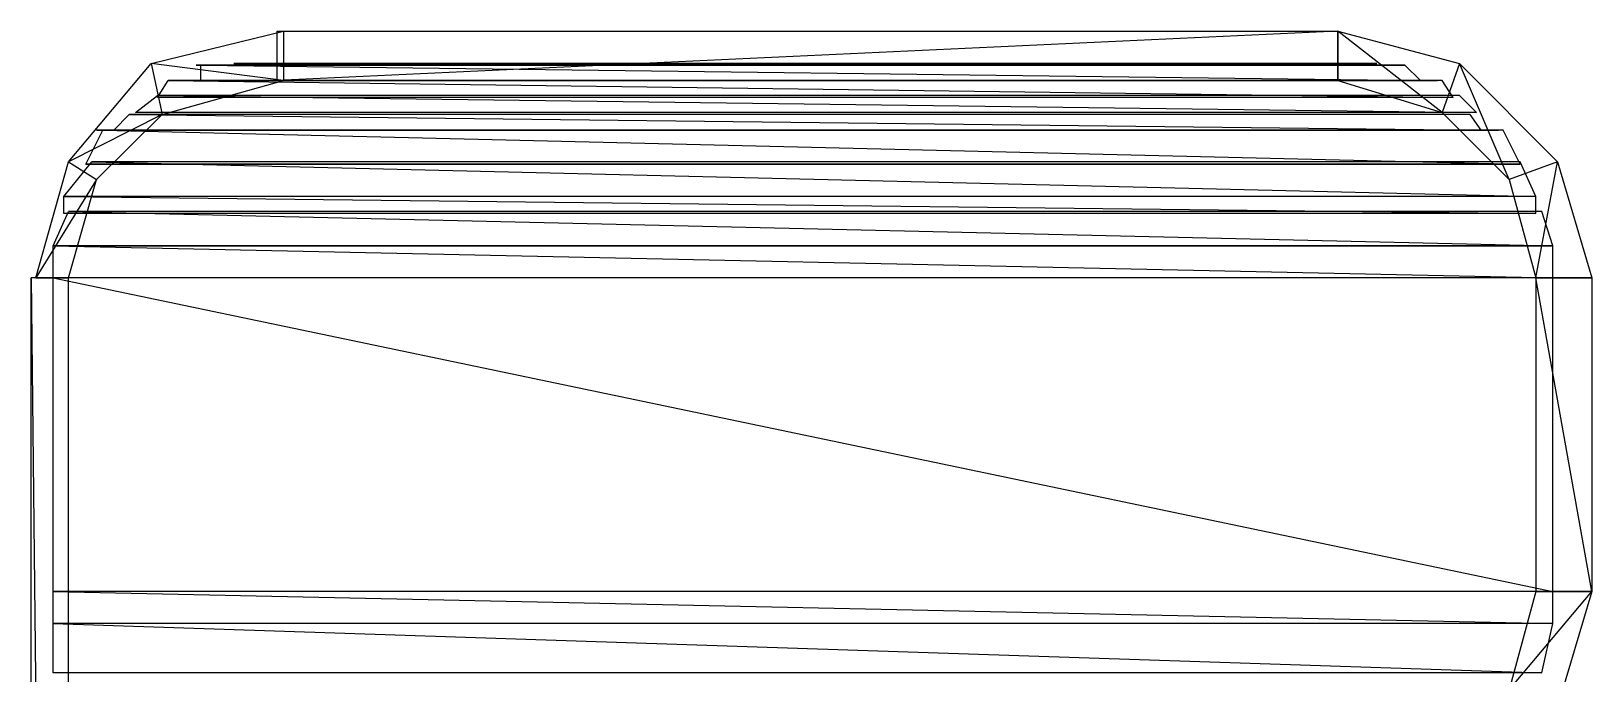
# Model space of a CAD drawing. Header units: millimetres. Extents: x 10 to 831, y 7 to 587.
# Drawn here: x 768.001 to 769.003, y 89.457 to 89.87 of the extents above; entities that cross this region are included whole.
import ezdxf

# ---------------------------------------------------------------- set-up
doc = ezdxf.new("R2010")
doc.units = ezdxf.units.MM
doc.layers.get('0').update_dxf_attribs({"linetype": 'CONTINUOUS'})

msp = doc.modelspace()

# ---------------------------------------------------------------- linework, layer by layer
at = {"color": 0}
for p, q in [((768.078, 89.8493), (768.163, 89.8701)), ((768.078, 89.8493), (768.163, 89.8701)), ((768.84, 89.8701), (768.159, 89.8384)), ((768.84, 89.8701), (768.159, 89.8384)), ((768.159, 89.8384), (768.159, 89.8701)), ((768.84, 89.8701), (768.159, 89.8384)), ((768.84, 89.8701), (768.159, 89.8384)), ((768.159, 89.8384), (768.159, 89.8701)), ((768.159, 89.8701), (768.84, 89.8701)), ((768.163, 89.8701), (768.163, 89.8384)), ((768.163, 89.8701), (768.163, 89.8384)), ((768.907, 89.8179), (768.84, 89.8701)), ((768.84, 89.8701), (768.918, 89.8493)), ((768.907, 89.8179), (768.84, 89.8701)), ((768.84, 89.8701), (768.84, 89.8384)), ((768.907, 89.8179), (768.84, 89.8701)), ((768.84, 89.8701), (768.918, 89.8493)), ((768.907, 89.8179), (768.84, 89.8701)), ((768.84, 89.8701), (768.84, 89.8384)), ((768.84, 89.8384), (768.84, 89.8701)), ((768.84, 89.8384), (768.84, 89.8701)), ((768.025, 89.7862), (768.078, 89.8493)), ((768.025, 89.7862), (768.078, 89.8493)), ((768.163, 89.8384), (768.078, 89.8493)), ((768.163, 89.8384), (768.078, 89.8493)), ((768.078, 89.8493), (768.085, 89.8165)), ((768.078, 89.8493), (768.085, 89.8165)), ((768.163, 89.8384), (768.078, 89.8493)), ((768.163, 89.8384), (768.078, 89.8493)), ((768.078, 89.8493), (768.085, 89.8165)), ((768.078, 89.8493), (768.085, 89.8165)), ((768.883, 89.8483), (768.107, 89.8483)), ((768.883, 89.8483), (768.107, 89.8483)), ((768.107, 89.8483), (768.131, 89.8483)), ((768.883, 89.8483), (768.11, 89.8483)), ((768.11, 89.8483), (768.893, 89.8384)), ((768.11, 89.8483), (768.893, 89.8384)), ((768.883, 89.8483), (768.11, 89.8483)), ((768.11, 89.8483), (768.893, 89.8384)), ((768.11, 89.8483), (768.893, 89.8384)), ((768.11, 89.8384), (768.11, 89.8483)), ((768.865, 89.8493), (768.131, 89.8493)), ((768.131, 89.8493), (768.167, 89.8493)), ((768.865, 89.8493), (768.131, 89.8493)), ((768.131, 89.8493), (768.865, 89.8493)), ((768.131, 89.8493), (768.865, 89.8493)), ((768.865, 89.8493), (768.131, 89.8493)), ((768.131, 89.8493), (768.167, 89.8493)), ((768.865, 89.8493), (768.131, 89.8493)), ((768.131, 89.8493), (768.865, 89.8493)), ((768.131, 89.8493), (768.865, 89.8493)), ((768.865, 89.8493), (768.131, 89.8493)), ((768.862, 89.8483), (768.131, 89.8483)), ((768.131, 89.8483), (768.883, 89.8483)), ((768.131, 89.8483), (768.883, 89.8483)), ((768.862, 89.8483), (768.131, 89.8483)), ((768.131, 89.8483), (768.883, 89.8483)), ((768.131, 89.8483), (768.883, 89.8483)), ((768.844, 89.8493), (768.167, 89.8493)), ((768.167, 89.8493), (768.865, 89.8493)), ((768.167, 89.8493), (768.865, 89.8493)), ((768.844, 89.8493), (768.167, 89.8493)), ((768.167, 89.8493), (768.865, 89.8493)), ((768.167, 89.8493), (768.865, 89.8493)), ((768.865, 89.8493), (768.844, 89.8493)), ((768.865, 89.8493), (768.844, 89.8493)), ((768.883, 89.8483), (768.862, 89.8483)), ((768.883, 89.8483), (768.862, 89.8483)), ((768.865, 89.8493), (768.865, 89.8493)), ((768.865, 89.8493), (768.865, 89.8493)), ((768.893, 89.8384), (768.883, 89.8483)), ((768.893, 89.8384), (768.883, 89.8483)), ((768.918, 89.8493), (768.907, 89.8179)), ((768.918, 89.8493), (768.907, 89.8179)), ((768.918, 89.8493), (768.907, 89.8179)), ((768.918, 89.8493), (768.907, 89.8179)), ((768.95, 89.7749), (768.918, 89.8493)), ((768.918, 89.8493), (768.981, 89.7862)), ((768.95, 89.7749), (768.918, 89.8493)), ((768.95, 89.7749), (768.918, 89.8493)), ((768.918, 89.8493), (768.981, 89.7862)), ((768.95, 89.7749), (768.918, 89.8493)), ((768.082, 89.8275), (768.089, 89.8384)), ((768.085, 89.8165), (768.163, 89.8384)), ((768.085, 89.8165), (768.163, 89.8384)), ((768.904, 89.8384), (768.089, 89.8384)), ((768.904, 89.8384), (768.089, 89.8384)), ((768.089, 89.8384), (768.11, 89.8384)), ((768.907, 89.8384), (768.089, 89.8384)), ((768.089, 89.8384), (768.914, 89.8275)), ((768.089, 89.8384), (768.914, 89.8275)), ((768.907, 89.8384), (768.089, 89.8384)), ((768.089, 89.8384), (768.914, 89.8275)), ((768.089, 89.8384), (768.914, 89.8275)), ((768.893, 89.8384), (768.11, 89.8384)), ((768.893, 89.8384), (768.11, 89.8384)), ((768.893, 89.8384), (768.11, 89.8384)), ((768.11, 89.8384), (768.904, 89.8384)), ((768.11, 89.8384), (768.904, 89.8384)), ((768.893, 89.8384), (768.11, 89.8384)), ((768.11, 89.8384), (768.904, 89.8384)), ((768.11, 89.8384), (768.904, 89.8384)), ((768.159, 89.8384), (768.84, 89.8384)), ((768.159, 89.8384), (768.84, 89.8384)), ((768.84, 89.8384), (768.907, 89.8179)), ((768.904, 89.8384), (768.893, 89.8384)), ((768.904, 89.8384), (768.893, 89.8384)), ((768.914, 89.8275), (768.907, 89.8384)), ((768.914, 89.8275), (768.907, 89.8384)), ((768.068, 89.8179), (768.082, 89.8289)), ((768.918, 89.8289), (768.082, 89.8289)), ((768.082, 89.8289), (768.929, 89.8179)), ((768.082, 89.8289), (768.929, 89.8179)), ((768.918, 89.8289), (768.082, 89.8289)), ((768.082, 89.8289), (768.929, 89.8179)), ((768.082, 89.8289), (768.929, 89.8179)), ((768.914, 89.8275), (768.082, 89.8275)), ((768.914, 89.8275), (768.082, 89.8275)), ((768.929, 89.8179), (768.918, 89.8289)), ((768.929, 89.8179), (768.918, 89.8289)), ((768.085, 89.8165), (768.025, 89.7862)), ((768.085, 89.8165), (768.025, 89.7862)), ((768.085, 89.8165), (768.025, 89.7862)), ((768.085, 89.8165), (768.025, 89.7862)), ((768.043, 89.7749), (768.085, 89.8165)), ((768.043, 89.7749), (768.085, 89.8165)), ((768.054, 89.8066), (768.064, 89.8165)), ((768.925, 89.8165), (768.064, 89.8165)), ((768.064, 89.8165), (768.932, 89.8066)), ((768.064, 89.8165), (768.932, 89.8066)), ((768.925, 89.8165), (768.064, 89.8165)), ((768.064, 89.8165), (768.932, 89.8066)), ((768.064, 89.8165), (768.932, 89.8066)), ((768.929, 89.8179), (768.068, 89.8179)), ((768.929, 89.8179), (768.068, 89.8179)), ((768.907, 89.8179), (768.95, 89.7749)), ((768.907, 89.8179), (768.95, 89.7749)), ((768.932, 89.8066), (768.925, 89.8165)), ((768.932, 89.8066), (768.925, 89.8165)), ((768.036, 89.7848), (768.047, 89.8066)), ((768.036, 89.7848), (768.047, 89.8066)), ((768.943, 89.8066), (768.043, 89.8066)), ((768.943, 89.8066), (768.043, 89.8066)), ((768.043, 89.8066), (768.057, 89.8066)), ((768.946, 89.8066), (768.047, 89.8066)), ((768.047, 89.8066), (768.957, 89.7848)), ((768.047, 89.8066), (768.957, 89.7848)), ((768.946, 89.8066), (768.047, 89.8066)), ((768.047, 89.8066), (768.957, 89.7848)), ((768.047, 89.8066), (768.957, 89.7848)), ((768.932, 89.8066), (768.054, 89.8066)), ((768.932, 89.8066), (768.054, 89.8066)), ((768.936, 89.8066), (768.057, 89.8066)), ((768.057, 89.8066), (768.943, 89.8066)), ((768.057, 89.8066), (768.943, 89.8066)), ((768.936, 89.8066), (768.057, 89.8066)), ((768.057, 89.8066), (768.943, 89.8066)), ((768.057, 89.8066), (768.943, 89.8066)), ((768.943, 89.8066), (768.936, 89.8066)), ((768.943, 89.8066), (768.936, 89.8066)), ((768.957, 89.7848), (768.946, 89.8066)), ((768.957, 89.7848), (768.946, 89.8066)), ((768.004, 89.7117), (768.025, 89.7862)), ((768.004, 89.7117), (768.025, 89.7862)), ((768.022, 89.764), (768.04, 89.7862)), ((768.025, 89.7862), (768.043, 89.7749)), ((768.025, 89.7862), (768.043, 89.7749)), ((768.025, 89.7862), (768.043, 89.7749)), ((768.025, 89.7862), (768.043, 89.7749)), ((768.957, 89.7848), (768.036, 89.7848)), ((768.957, 89.7848), (768.036, 89.7848)), ((768.036, 89.7848), (768.957, 89.7848)), ((768.036, 89.7848), (768.957, 89.7848)), ((768.957, 89.7848), (768.036, 89.7848)), ((768.957, 89.7848), (768.036, 89.7848)), ((768.036, 89.7848), (768.957, 89.7848)), ((768.036, 89.7848), (768.957, 89.7848)), ((768.957, 89.7848), (768.036, 89.7848)), ((768.957, 89.7862), (768.04, 89.7862)), ((768.04, 89.7862), (768.967, 89.764)), ((768.04, 89.7862), (768.967, 89.764)), ((768.957, 89.7862), (768.04, 89.7862)), ((768.04, 89.7862), (768.967, 89.764)), ((768.04, 89.7862), (768.967, 89.764)), ((768.981, 89.7862), (768.95, 89.7749)), ((768.981, 89.7862), (768.95, 89.7749)), ((768.981, 89.7862), (768.95, 89.7749)), ((768.981, 89.7862), (768.95, 89.7749)), ((768.967, 89.764), (768.957, 89.7862)), ((768.967, 89.764), (768.957, 89.7862)), ((768.957, 89.7848), (768.957, 89.7848)), ((768.957, 89.7848), (768.957, 89.7848)), ((768.967, 89.7117), (768.981, 89.7862)), ((768.967, 89.7117), (768.981, 89.7862)), ((768.967, 89.7117), (768.981, 89.7862)), ((768.967, 89.7117), (768.981, 89.7862)), ((768.981, 89.7862), (769.003, 89.7117)), ((768.981, 89.7862), (769.003, 89.7117)), ((768.043, 89.7749), (768.004, 89.7117)), ((768.043, 89.7749), (768.004, 89.7117)), ((768.043, 89.7749), (768.004, 89.7117)), ((768.043, 89.7749), (768.004, 89.7117)), ((768.025, 89.7117), (768.043, 89.7749)), ((768.95, 89.7749), (768.967, 89.7117)), ((768.95, 89.7749), (768.967, 89.7117)), ((768.967, 89.764), (768.022, 89.764)), ((768.967, 89.764), (768.022, 89.764)), ((768.967, 89.764), (768.022, 89.764)), ((768.022, 89.764), (768.967, 89.753)), ((768.022, 89.764), (768.967, 89.753)), ((768.967, 89.764), (768.022, 89.764)), ((768.022, 89.764), (768.967, 89.753)), ((768.022, 89.764), (768.967, 89.753)), ((768.022, 89.753), (768.022, 89.764)), ((768.967, 89.753), (768.967, 89.764)), ((768.967, 89.753), (768.967, 89.764)), ((768.015, 89.7322), (768.025, 89.7544)), ((768.967, 89.753), (768.022, 89.753)), ((768.967, 89.753), (768.022, 89.753)), ((768.971, 89.7544), (768.025, 89.7544)), ((768.025, 89.7544), (768.978, 89.7322)), ((768.025, 89.7544), (768.978, 89.7322)), ((768.971, 89.7544), (768.025, 89.7544)), ((768.025, 89.7544), (768.978, 89.7322)), ((768.025, 89.7544), (768.978, 89.7322)), ((768.978, 89.7322), (768.971, 89.7544)), ((768.978, 89.7322), (768.971, 89.7544)), ((768.978, 89.7322), (768.015, 89.7322)), ((768.978, 89.7322), (768.015, 89.7322)), ((768.015, 89.7322), (768.978, 89.7322)), ((768.978, 89.7322), (768.015, 89.7322)), ((768.978, 89.7322), (768.015, 89.7322)), ((768.015, 89.7322), (768.978, 89.7322)), ((768.978, 89.7322), (768.015, 89.7322)), ((768.978, 89.7322), (768.015, 89.7322)), ((768.015, 89.7322), (768.978, 89.7322)), ((768.978, 89.7322), (768.015, 89.7322)), ((768.015, 89.7322), (768.978, 89.7117)), ((768.015, 89.7322), (768.978, 89.7117)), ((768.978, 89.7322), (768.015, 89.7322)), ((768.015, 89.7322), (768.978, 89.7117)), ((768.015, 89.7322), (768.978, 89.7117)), ((768.015, 89.7117), (768.015, 89.7322)), ((768.978, 89.7322), (768.978, 89.7322)), ((768.978, 89.7322), (768.978, 89.7322)), ((768.978, 89.7322), (768.978, 89.7322)), ((768.978, 89.7322), (768.978, 89.7322)), ((768.978, 89.7117), (768.978, 89.7322)), ((768.978, 89.7117), (768.978, 89.7322)), ((768.025, 89.7117), (768.001, 89.7117)), ((768.001, 89.7117), (768.025, 87.4889)), ((768.001, 89.7117), (768.025, 87.4889)), ((768.025, 89.7117), (768.001, 89.7117)), ((768.001, 89.7117), (768.025, 87.4889)), ((768.001, 89.7117), (768.025, 87.4889)), ((768.001, 87.5097), (768.001, 89.7117)), ((768.004, 89.7117), (768.025, 89.7117)), ((768.004, 89.7117), (768.025, 89.7117)), ((768.978, 89.7117), (768.015, 89.7117)), ((768.978, 89.7117), (768.015, 89.7117)), ((768.978, 89.7117), (768.015, 89.7117)), ((768.015, 89.7117), (768.978, 89.5103)), ((768.015, 89.7117), (768.978, 89.5103)), ((768.978, 89.7117), (768.015, 89.7117)), ((768.015, 89.7117), (768.978, 89.5103)), ((768.015, 89.7117), (768.978, 89.5103)), ((768.015, 89.5103), (768.015, 89.7117)), ((768.025, 87.4889), (768.025, 89.7117)), ((768.025, 87.4889), (768.025, 89.7117)), ((769.003, 89.5103), (768.967, 89.7117)), ((768.967, 89.7117), (768.967, 89.5103)), ((769.003, 89.5103), (768.967, 89.7117)), ((768.967, 89.7117), (769.003, 89.7117)), ((769.003, 89.5103), (768.967, 89.7117)), ((768.967, 89.7117), (768.967, 89.5103)), ((769.003, 89.5103), (768.967, 89.7117)), ((768.967, 89.7117), (769.003, 89.7117)), ((769.003, 89.7117), (768.967, 89.7117)), ((769.003, 89.7117), (768.967, 89.7117)), ((768.978, 89.5103), (768.978, 89.7117)), ((768.978, 89.5103), (768.978, 89.7117)), ((769.003, 89.7117), (769.003, 89.5103)), ((768.978, 89.5103), (768.015, 89.5103)), ((768.978, 89.5103), (768.015, 89.5103)), ((768.978, 89.5103), (768.015, 89.5103)), ((768.015, 89.5103), (768.978, 89.4898)), ((768.015, 89.5103), (768.978, 89.4898)), ((768.978, 89.5103), (768.015, 89.5103)), ((768.015, 89.5103), (768.978, 89.4898)), ((768.015, 89.5103), (768.978, 89.4898)), ((768.015, 89.4898), (768.015, 89.5103)), ((768.95, 89.4472), (769.003, 89.5103)), ((768.95, 89.4472), (769.003, 89.5103)), ((768.95, 89.4472), (769.003, 89.5103)), ((768.95, 89.4472), (769.003, 89.5103)), ((768.967, 89.5103), (768.95, 89.4472)), ((769.003, 89.5103), (768.967, 89.5103)), ((769.003, 89.5103), (768.967, 89.5103)), ((768.967, 89.5103), (769.003, 89.5103)), ((768.967, 89.5103), (769.003, 89.5103)), ((768.978, 89.4898), (768.978, 89.5103)), ((768.978, 89.4898), (768.978, 89.5103)), ((769.003, 89.5103), (768.981, 89.4362)), ((769.003, 89.5103), (768.981, 89.4362)), ((768.978, 89.4898), (768.015, 89.4898)), ((768.978, 89.4898), (768.015, 89.4898)), ((768.978, 89.4898), (768.015, 89.4898)), ((768.015, 89.4898), (768.971, 89.4581)), ((768.015, 89.4898), (768.971, 89.4581)), ((768.978, 89.4898), (768.015, 89.4898)), ((768.015, 89.4898), (768.971, 89.4581)), ((768.015, 89.4898), (768.971, 89.4581)), ((768.015, 89.4581), (768.015, 89.4898)), ((768.971, 89.4581), (768.978, 89.4898)), ((768.971, 89.4581), (768.978, 89.4898)), ((768.971, 89.4581), (768.015, 89.4581)), ((768.971, 89.4581), (768.015, 89.4581))]:
    msp.add_line(p, q, dxfattribs=at)

doc.saveas('drawing.dxf')
